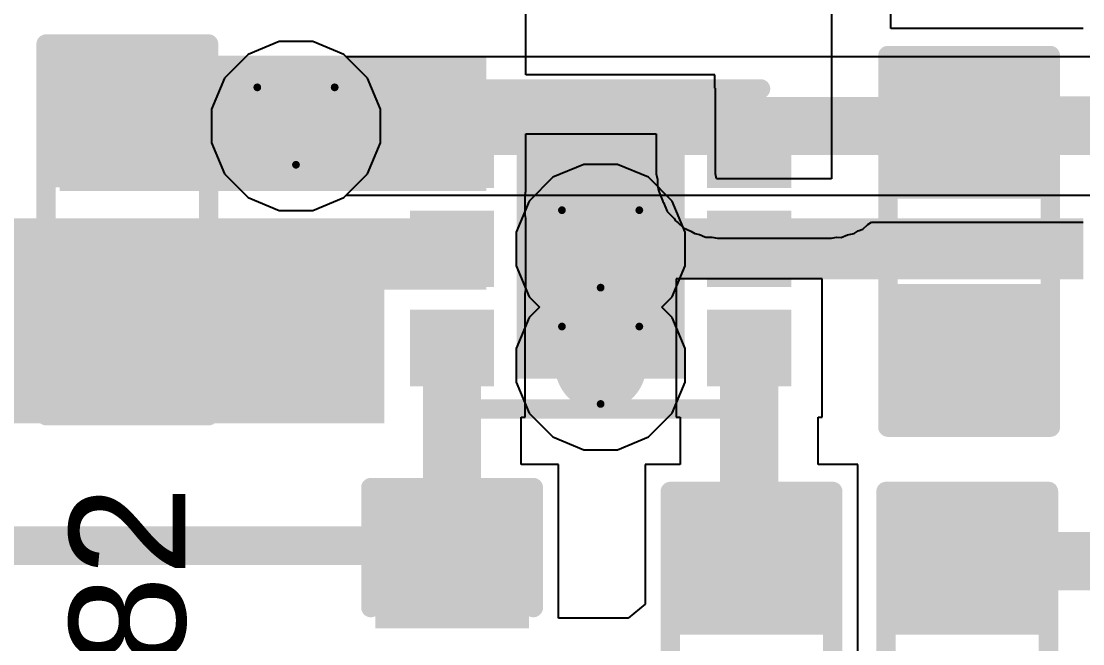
# Model space of a CAD drawing. Header units: inches. Extents: x 0 to 5359, y 0 to 5098.
# Drawn here: x 13.15 to 20.12, y 78.26 to 82.34 of the extents above; entities that cross this region are included whole.
import ezdxf

# ---------------------------------------------------------------- set-up
doc = ezdxf.new("R2010")
doc.units = ezdxf.units.IN
for name, color, linetype in [('Bottom Layer', 5, 'Continuous'), ('Drill Drawing', 1, 'Continuous'), ('Layer 1', 16, 'Continuous'), ('Layer 2', 76, 'Continuous'), ('Top Layer', 1, 'Continuous'), ('Top Overlay', 2, 'Continuous'), ('Top Paste', 8, 'Continuous'), ('Top Solder', 216, 'Continuous'), ('Via Holes', 16, 'Continuous')]:
    doc.layers.add(name, color=color, linetype=linetype)
doc.styles.add('Arial', font='', dxfattribs={"height": 0.2})
doc.styles.get('Arial').set_extended_font_data('Arial')

# ---------------------------------------------------------------- blocks, each defined once
blk = doc.blocks.new('WSON_6_EP_2_2__31')
at = {"layer": 'Top Layer'}
for points in [[(-0.7501, 0.85), (-0.7501, 0.45), (-1.2001, 0.45), (-1.2001, 0.85)], [(1.2001, 0.85), (1.2001, 0.45), (0.7501, 0.45), (0.7501, 0.85)], [(-0.5, 0.8), (0.5, 0.8), (0.5, -0.8), (-0.5, -0.8)], [(-0.7501, 0.2), (-0.7501, -0.2), (-1.2001, -0.2), (-1.2001, 0.2)], [(1.2001, 0.2), (1.2001, -0.2), (0.7501, -0.2), (0.7501, 0.2)], [(-0.7501, -0.45), (-0.7501, -0.85), (-1.2001, -0.85), (-1.2001, -0.45)], [(1.2001, -0.45), (1.2001, -0.85), (0.7501, -0.85), (0.7501, -0.45)]]:
    blk.add_hatch(color=1, dxfattribs=at).paths.add_polyline_path(points)
at = {"layer": 'Top Paste'}
for points in [[(-0.7501, 0.85), (-0.7501, 0.45), (-1.2001, 0.45), (-1.2001, 0.85)], [(1.2001, 0.85), (1.2001, 0.45), (0.7501, 0.45), (0.7501, 0.85)], [(-0.5, 0.8), (0.5, 0.8), (0.5, -0.8), (-0.5, -0.8)], [(-0.7501, 0.2), (-0.7501, -0.2), (-1.2001, -0.2), (-1.2001, 0.2)], [(1.2001, 0.2), (1.2001, -0.2), (0.7501, -0.2), (0.7501, 0.2)], [(-0.7501, -0.45), (-0.7501, -0.85), (-1.2001, -0.85), (-1.2001, -0.45)], [(1.2001, -0.45), (1.2001, -0.85), (0.7501, -0.85), (0.7501, -0.45)]]:
    blk.add_hatch(color=8, dxfattribs=at).paths.add_polyline_path(points)
at = {"layer": 'Top Solder'}
for points in [[(-0.6993, 0.9008), (-0.6993, 0.3992), (-1.2509, 0.3992), (-1.2509, 0.9008)], [(-0.5508, 0.8508), (0.5508, 0.8508), (0.5508, -0.8508), (-0.5508, -0.8508)], [(1.2509, 0.9008), (1.2509, 0.3992), (0.6993, 0.3992), (0.6993, 0.9008)], [(-0.6993, 0.2508), (-0.6993, -0.2508), (-1.2509, -0.2508), (-1.2509, 0.2508)], [(1.2509, 0.2508), (1.2509, -0.2508), (0.6993, -0.2508), (0.6993, 0.2508)], [(-0.6993, -0.3992), (-0.6993, -0.9008), (-1.2509, -0.9008), (-1.2509, -0.3992)], [(1.2509, -0.3992), (1.2509, -0.9008), (0.6993, -0.9008), (0.6993, -0.3992)]]:
    blk.add_hatch(color=216, dxfattribs=at).paths.add_polyline_path(points)
at = {"layer": 'Top Overlay'}
for points in [[(-1.049, 1.05, 0.127, 0.127, 0), (1.05, 1.05, 0.127, 0.127, 0)], [(-1.4673, 0.5376, 0.127, 0.127, 0), (-1.4673, 0.7916, 0.127, 0.127, 0)], [(-1.4673, 0.7916, 0.127, 0.127, 0), (-1.3403, 0.6646, 0.127, 0.127, 0)], [(-1.4673, 0.5376, 0.127, 0.127, 0), (-1.3403, 0.6646, 0.127, 0.127, 0)], [(-1.049, -1.05, 0.127, 0.127, 0), (1.05, -1.05, 0.127, 0.127, 0)]]:
    blk.add_lwpolyline(points, format="xyseb", dxfattribs=at)
for points in [[(-1.0808, 1.05, 0.0635, 0.0635, 1), (-1.0173, 1.05, 0.0635, 0.0635, 1)], [(1.0183, 1.05, 0.0635, 0.0635, 1), (1.0818, 1.05, 0.0635, 0.0635, 1)], [(-1.499, 0.7916, 0.0635, 0.0635, 1), (-1.4355, 0.7916, 0.0635, 0.0635, 1)], [(-1.499, 0.7916, 0.0635, 0.0635, 1), (-1.4355, 0.7916, 0.0635, 0.0635, 1)], [(-1.372, 0.6646, 0.0635, 0.0635, 1), (-1.3085, 0.6646, 0.0635, 0.0635, 1)], [(-1.372, 0.6646, 0.0635, 0.0635, 1), (-1.3085, 0.6646, 0.0635, 0.0635, 1)], [(-1.499, 0.5376, 0.0635, 0.0635, 1), (-1.4355, 0.5376, 0.0635, 0.0635, 1)], [(-1.499, 0.5376, 0.0635, 0.0635, 1), (-1.4355, 0.5376, 0.0635, 0.0635, 1)], [(-1.0808, -1.05, 0.0635, 0.0635, 1), (-1.0173, -1.05, 0.0635, 0.0635, 1)], [(1.0183, -1.05, 0.0635, 0.0635, 1), (1.0818, -1.05, 0.0635, 0.0635, 1)]]:
    blk.add_lwpolyline(points, format="xyseb", close=True, dxfattribs=at)
blk = doc.blocks.new('R___0603_89')
at = {"layer": 'Top Layer'}
for points in [[(-0.381, 0.4445), (-0.381, -0.4445), (-1.143, -0.4445), (-1.143, 0.4445)], [(1.143, 0.4445), (1.143, -0.4445), (0.381, -0.4445), (0.381, 0.4445)]]:
    blk.add_hatch(color=1, dxfattribs=at).paths.add_polyline_path(points)
at = {"layer": 'Top Paste'}
for points in [[(-0.381, 0.4445), (-0.381, -0.4445), (-1.143, -0.4445), (-1.143, 0.4445)], [(1.143, 0.4445), (1.143, -0.4445), (0.381, -0.4445), (0.381, 0.4445)]]:
    blk.add_hatch(color=8, dxfattribs=at).paths.add_polyline_path(points)
at = {"layer": 'Top Solder'}
for points in [[(-0.2794, 0.5461), (-0.2794, -0.5461), (-1.2446, -0.5461), (-1.2446, 0.5461)], [(1.2446, 0.5461), (1.2446, -0.5461), (0.2794, -0.5461), (0.2794, 0.5461)]]:
    blk.add_hatch(color=216, dxfattribs=at).paths.add_polyline_path(points)
at = {"layer": 'Top Overlay'}
for points in [[(1.2192, 0.5334, 0.127, 0.127, 0), (-1.2192, 0.5334, 0.127, 0.127, 0)], [(-1.2192, -0.5334, 0.127, 0.127, 0), (-1.2192, 0.5334, 0.127, 0.127, 0)], [(1.2192, -0.5334, 0.127, 0.127, 0), (1.2192, 0.5334, 0.127, 0.127, 0)], [(1.2192, -0.5334, 0.127, 0.127, 0), (-1.2192, -0.5334, 0.127, 0.127, 0)]]:
    blk.add_lwpolyline(points, format="xyseb", dxfattribs=at)
for points in [[(-1.25095, 0.5334, 0.0635, 0.0635, 1), (-1.18745, 0.5334, 0.0635, 0.0635, 1)], [(-1.25095, 0.5334, 0.0635, 0.0635, 1), (-1.18745, 0.5334, 0.0635, 0.0635, 1)], [(1.18745, 0.5334, 0.0635, 0.0635, 1), (1.25095, 0.5334, 0.0635, 0.0635, 1)], [(1.18745, 0.5334, 0.0635, 0.0635, 1), (1.25095, 0.5334, 0.0635, 0.0635, 1)], [(-1.25095, -0.5334, 0.0635, 0.0635, 1), (-1.18745, -0.5334, 0.0635, 0.0635, 1)], [(-1.25095, -0.5334, 0.0635, 0.0635, 1), (-1.18745, -0.5334, 0.0635, 0.0635, 1)], [(1.18745, -0.5334, 0.0635, 0.0635, 1), (1.25095, -0.5334, 0.0635, 0.0635, 1)], [(1.18745, -0.5334, 0.0635, 0.0635, 1), (1.25095, -0.5334, 0.0635, 0.0635, 1)]]:
    blk.add_lwpolyline(points, format="xyseb", close=True, dxfattribs=at)
blk = doc.blocks.new('R___0603_90')
at = {"layer": 'Top Layer'}
for points in [[(-0.381, 0.4445), (-0.381, -0.4445), (-1.143, -0.4445), (-1.143, 0.4445)], [(1.143, 0.4445), (1.143, -0.4445), (0.381, -0.4445), (0.381, 0.4445)]]:
    blk.add_hatch(color=1, dxfattribs=at).paths.add_polyline_path(points)
at = {"layer": 'Top Paste'}
for points in [[(-0.381, 0.4445), (-0.381, -0.4445), (-1.143, -0.4445), (-1.143, 0.4445)], [(1.143, 0.4445), (1.143, -0.4445), (0.381, -0.4445), (0.381, 0.4445)]]:
    blk.add_hatch(color=8, dxfattribs=at).paths.add_polyline_path(points)
at = {"layer": 'Top Solder'}
for points in [[(-0.2794, 0.5461), (-0.2794, -0.5461), (-1.2446, -0.5461), (-1.2446, 0.5461)], [(1.2446, 0.5461), (1.2446, -0.5461), (0.2794, -0.5461), (0.2794, 0.5461)]]:
    blk.add_hatch(color=216, dxfattribs=at).paths.add_polyline_path(points)
at = {"layer": 'Top Overlay'}
for points in [[(-1.2192, 0.5334, 0.127, 0.127, 0), (-1.2192, -0.5334, 0.127, 0.127, 0)], [(-1.2192, 0.5334, 0.127, 0.127, 0), (1.2192, 0.5334, 0.127, 0.127, 0)], [(1.2192, 0.5334, 0.127, 0.127, 0), (1.2192, -0.5334, 0.127, 0.127, 0)], [(-1.2192, -0.5334, 0.127, 0.127, 0), (1.2192, -0.5334, 0.127, 0.127, 0)]]:
    blk.add_lwpolyline(points, format="xyseb", dxfattribs=at)
for points in [[(-1.25095, 0.5334, 0.0635, 0.0635, 1), (-1.18745, 0.5334, 0.0635, 0.0635, 1)], [(-1.25095, 0.5334, 0.0635, 0.0635, 1), (-1.18745, 0.5334, 0.0635, 0.0635, 1)], [(1.18745, 0.5334, 0.0635, 0.0635, 1), (1.25095, 0.5334, 0.0635, 0.0635, 1)], [(1.18745, 0.5334, 0.0635, 0.0635, 1), (1.25095, 0.5334, 0.0635, 0.0635, 1)], [(-1.25095, -0.5334, 0.0635, 0.0635, 1), (-1.18745, -0.5334, 0.0635, 0.0635, 1)], [(-1.25095, -0.5334, 0.0635, 0.0635, 1), (-1.18745, -0.5334, 0.0635, 0.0635, 1)], [(1.18745, -0.5334, 0.0635, 0.0635, 1), (1.25095, -0.5334, 0.0635, 0.0635, 1)], [(1.18745, -0.5334, 0.0635, 0.0635, 1), (1.25095, -0.5334, 0.0635, 0.0635, 1)]]:
    blk.add_lwpolyline(points, format="xyseb", close=True, dxfattribs=at)
blk = doc.blocks.new('R___0603_91')
at = {"layer": 'Top Layer'}
for points in [[(-0.381, 0.4445), (-0.381, -0.4445), (-1.143, -0.4445), (-1.143, 0.4445)], [(1.143, 0.4445), (1.143, -0.4445), (0.381, -0.4445), (0.381, 0.4445)]]:
    blk.add_hatch(color=1, dxfattribs=at).paths.add_polyline_path(points)
at = {"layer": 'Top Paste'}
for points in [[(-0.381, 0.4445), (-0.381, -0.4445), (-1.143, -0.4445), (-1.143, 0.4445)], [(1.143, 0.4445), (1.143, -0.4445), (0.381, -0.4445), (0.381, 0.4445)]]:
    blk.add_hatch(color=8, dxfattribs=at).paths.add_polyline_path(points)
at = {"layer": 'Top Solder'}
for points in [[(-0.2794, 0.5461), (-0.2794, -0.5461), (-1.2446, -0.5461), (-1.2446, 0.5461)], [(1.2446, 0.5461), (1.2446, -0.5461), (0.2794, -0.5461), (0.2794, 0.5461)]]:
    blk.add_hatch(color=216, dxfattribs=at).paths.add_polyline_path(points)
at = {"layer": 'Top Overlay'}
for points in [[(1.2192, 0.5334, 0.127, 0.127, 0), (-1.2192, 0.5334, 0.127, 0.127, 0)], [(-1.2192, -0.5334, 0.127, 0.127, 0), (-1.2192, 0.5334, 0.127, 0.127, 0)], [(1.2192, -0.5334, 0.127, 0.127, 0), (1.2192, 0.5334, 0.127, 0.127, 0)], [(1.2192, -0.5334, 0.127, 0.127, 0), (-1.2192, -0.5334, 0.127, 0.127, 0)]]:
    blk.add_lwpolyline(points, format="xyseb", dxfattribs=at)
for points in [[(-1.25095, 0.5334, 0.0635, 0.0635, 1), (-1.18745, 0.5334, 0.0635, 0.0635, 1)], [(-1.25095, 0.5334, 0.0635, 0.0635, 1), (-1.18745, 0.5334, 0.0635, 0.0635, 1)], [(1.18745, 0.5334, 0.0635, 0.0635, 1), (1.25095, 0.5334, 0.0635, 0.0635, 1)], [(1.18745, 0.5334, 0.0635, 0.0635, 1), (1.25095, 0.5334, 0.0635, 0.0635, 1)], [(-1.25095, -0.5334, 0.0635, 0.0635, 1), (-1.18745, -0.5334, 0.0635, 0.0635, 1)], [(-1.25095, -0.5334, 0.0635, 0.0635, 1), (-1.18745, -0.5334, 0.0635, 0.0635, 1)], [(1.18745, -0.5334, 0.0635, 0.0635, 1), (1.25095, -0.5334, 0.0635, 0.0635, 1)], [(1.18745, -0.5334, 0.0635, 0.0635, 1), (1.25095, -0.5334, 0.0635, 0.0635, 1)]]:
    blk.add_lwpolyline(points, format="xyseb", close=True, dxfattribs=at)
blk = doc.blocks.new('R___0603_93')
at = {"layer": 'Top Layer'}
for points in [[(-0.381, 0.4445), (-0.381, -0.4445), (-1.143, -0.4445), (-1.143, 0.4445)], [(1.143, 0.4445), (1.143, -0.4445), (0.381, -0.4445), (0.381, 0.4445)]]:
    blk.add_hatch(color=1, dxfattribs=at).paths.add_polyline_path(points)
at = {"layer": 'Top Paste'}
for points in [[(-0.381, 0.4445), (-0.381, -0.4445), (-1.143, -0.4445), (-1.143, 0.4445)], [(1.143, 0.4445), (1.143, -0.4445), (0.381, -0.4445), (0.381, 0.4445)]]:
    blk.add_hatch(color=8, dxfattribs=at).paths.add_polyline_path(points)
at = {"layer": 'Top Solder'}
for points in [[(-0.2794, 0.5461), (-0.2794, -0.5461), (-1.2446, -0.5461), (-1.2446, 0.5461)], [(1.2446, 0.5461), (1.2446, -0.5461), (0.2794, -0.5461), (0.2794, 0.5461)]]:
    blk.add_hatch(color=216, dxfattribs=at).paths.add_polyline_path(points)
at = {"layer": 'Top Overlay'}
for points in [[(-1.2192, -0.5334, 0.127, 0.127, 0), (-1.2192, 0.5334, 0.127, 0.127, 0)], [(1.2192, 0.5334, 0.127, 0.127, 0), (-1.2192, 0.5334, 0.127, 0.127, 0)], [(1.2192, -0.5334, 0.127, 0.127, 0), (1.2192, 0.5334, 0.127, 0.127, 0)], [(1.2192, -0.5334, 0.127, 0.127, 0), (-1.2192, -0.5334, 0.127, 0.127, 0)]]:
    blk.add_lwpolyline(points, format="xyseb", dxfattribs=at)
for points in [[(-1.25095, 0.5334, 0.0635, 0.0635, 1), (-1.18745, 0.5334, 0.0635, 0.0635, 1)], [(-1.25095, 0.5334, 0.0635, 0.0635, 1), (-1.18745, 0.5334, 0.0635, 0.0635, 1)], [(1.18745, 0.5334, 0.0635, 0.0635, 1), (1.25095, 0.5334, 0.0635, 0.0635, 1)], [(1.18745, 0.5334, 0.0635, 0.0635, 1), (1.25095, 0.5334, 0.0635, 0.0635, 1)], [(-1.25095, -0.5334, 0.0635, 0.0635, 1), (-1.18745, -0.5334, 0.0635, 0.0635, 1)], [(-1.25095, -0.5334, 0.0635, 0.0635, 1), (-1.18745, -0.5334, 0.0635, 0.0635, 1)], [(1.18745, -0.5334, 0.0635, 0.0635, 1), (1.25095, -0.5334, 0.0635, 0.0635, 1)], [(1.18745, -0.5334, 0.0635, 0.0635, 1), (1.25095, -0.5334, 0.0635, 0.0635, 1)]]:
    blk.add_lwpolyline(points, format="xyseb", close=True, dxfattribs=at)
blk = doc.blocks.new('C___0603_268')
at = {"layer": 'Top Layer'}
for points in [[(-0.381, 0.4445), (-0.381, -0.4445), (-1.143, -0.4445), (-1.143, 0.4445)], [(1.143, 0.4445), (1.143, -0.4445), (0.381, -0.4445), (0.381, 0.4445)]]:
    blk.add_hatch(color=1, dxfattribs=at).paths.add_polyline_path(points)
at = {"layer": 'Top Paste'}
for points in [[(-0.381, 0.4445), (-0.381, -0.4445), (-1.143, -0.4445), (-1.143, 0.4445)], [(1.143, 0.4445), (1.143, -0.4445), (0.381, -0.4445), (0.381, 0.4445)]]:
    blk.add_hatch(color=8, dxfattribs=at).paths.add_polyline_path(points)
at = {"layer": 'Top Solder'}
for points in [[(-0.321, 0.5045), (-0.321, -0.5045), (-1.203, -0.5045), (-1.203, 0.5045)], [(1.203, 0.5045), (1.203, -0.5045), (0.321, -0.5045), (0.321, 0.5045)]]:
    blk.add_hatch(color=216, dxfattribs=at).paths.add_polyline_path(points)
at = {"layer": 'Top Overlay'}
for points in [[(-1.2446, 0.5334, 0.127, 0.127, 0), (-0.4572, 0.5334, 0.127, 0.127, 0)], [(-1.2446, 0.5334, 0.127, 0.127, 0), (-1.2446, -0.5334, 0.127, 0.127, 0)], [(0.4572, 0.5334, 0.127, 0.127, 0), (1.2446, 0.5334, 0.127, 0.127, 0)], [(1.2446, 0.5334, 0.127, 0.127, 0), (1.2446, -0.5334, 0.127, 0.127, 0)], [(-1.2446, -0.5334, 0.127, 0.127, 0), (-0.4572, -0.5334, 0.127, 0.127, 0)], [(0.4572, -0.5334, 0.127, 0.127, 0), (1.2446, -0.5334, 0.127, 0.127, 0)]]:
    blk.add_lwpolyline(points, format="xyseb", dxfattribs=at)
for points in [[(-1.2764, 0.5334, 0.0635, 0.0635, 1), (-1.2128, 0.5334, 0.0635, 0.0635, 1)], [(-1.2764, 0.5334, 0.0635, 0.0635, 1), (-1.2128, 0.5334, 0.0635, 0.0635, 1)], [(-0.4889, 0.5334, 0.0635, 0.0635, 1), (-0.4254, 0.5334, 0.0635, 0.0635, 1)], [(0.4254, 0.5334, 0.0635, 0.0635, 1), (0.4889, 0.5334, 0.0635, 0.0635, 1)], [(1.2128, 0.5334, 0.0635, 0.0635, 1), (1.2764, 0.5334, 0.0635, 0.0635, 1)], [(1.2128, 0.5334, 0.0635, 0.0635, 1), (1.2764, 0.5334, 0.0635, 0.0635, 1)], [(-1.2764, -0.5334, 0.0635, 0.0635, 1), (-1.2128, -0.5334, 0.0635, 0.0635, 1)], [(-1.2764, -0.5334, 0.0635, 0.0635, 1), (-1.2128, -0.5334, 0.0635, 0.0635, 1)], [(-0.4889, -0.5334, 0.0635, 0.0635, 1), (-0.4254, -0.5334, 0.0635, 0.0635, 1)], [(0.4254, -0.5334, 0.0635, 0.0635, 1), (0.4889, -0.5334, 0.0635, 0.0635, 1)], [(1.2128, -0.5334, 0.0635, 0.0635, 1), (1.2764, -0.5334, 0.0635, 0.0635, 1)], [(1.2128, -0.5334, 0.0635, 0.0635, 1), (1.2764, -0.5334, 0.0635, 0.0635, 1)]]:
    blk.add_lwpolyline(points, format="xyseb", close=True, dxfattribs=at)

msp = doc.modelspace()

# ---------------------------------------------------------------- hatches: boundary and pattern name
at = {"layer": 'Bottom Layer'}
h = msp.add_hatch(color=5, dxfattribs=at)
edge = h.paths.add_edge_path()
edge.add_arc((14.95, 81.6561), 0.3, 0, 360)
h = msp.add_hatch(color=5, dxfattribs=at)
edge = h.paths.add_edge_path()
edge.add_arc((16.95, 80.85), 0.3, 0, 360)
h = msp.add_hatch(color=5, dxfattribs=at)
edge = h.paths.add_edge_path()
edge.add_arc((16.95, 80.0867), 0.3, 0, 360)
at = {"layer": 'Layer 1'}
h = msp.add_hatch(color=16, dxfattribs=at)
edge = h.paths.add_edge_path()
edge.add_arc((14.95, 81.6561), 0.3, 0, 360)
h = msp.add_hatch(color=16, dxfattribs=at)
edge = h.paths.add_edge_path()
edge.add_arc((16.95, 80.85), 0.3, 0, 360)
h = msp.add_hatch(color=16, dxfattribs=at)
edge = h.paths.add_edge_path()
edge.add_arc((16.95, 80.0867), 0.3, 0, 360)
at = {"layer": 'Layer 2'}
h = msp.add_hatch(color=76, dxfattribs=at)
edge = h.paths.add_edge_path()
edge.add_arc((14.95, 81.6561), 0.3, 0, 360)
h = msp.add_hatch(color=76, dxfattribs=at)
edge = h.paths.add_edge_path()
edge.add_arc((16.95, 80.85), 0.3, 0, 360)
h = msp.add_hatch(color=76, dxfattribs=at)
edge = h.paths.add_edge_path()
edge.add_arc((16.95, 80.0867), 0.3, 0, 360)
at = {"layer": 'Top Layer'}
for points in [[(13.3985, 81.2292), (16.1999, 81.2292), (16.1999, 82.1187), (13.3985, 82.1187)], [(9.5, 79.7052), (15.5304, 79.7052), (15.5304, 81.0482), (9.5, 81.0482)], [(11.9669, 80.65), (16.1999, 80.65), (16.1999, 81.05), (11.9669, 81.05)], [(14.6706, 80.5828), (16.1999, 80.5828), (16.1999, 81.05), (14.6706, 81.05)], [(16.95, 80.65), (20.1179, 80.65), (20.1179, 81.05), (16.95, 81.05)]]:
    msp.add_hatch(color=1, dxfattribs=at).paths.add_polyline_path(points)
h = msp.add_hatch(color=1, dxfattribs=at)
edge = h.paths.add_edge_path()
edge.add_arc((14.95, 81.6561), 0.3, 0, 360)
h = msp.add_hatch(color=1, dxfattribs=at)
edge = h.paths.add_edge_path()
edge.add_arc((16.95, 80.85), 0.3, 0, 360)
h = msp.add_hatch(color=1, dxfattribs=at)
edge = h.paths.add_edge_path()
edge.add_arc((16.95, 80.0867), 0.3, 0, 360)
at = {"layer": 'Via Holes'}
h = msp.add_hatch(color=7, dxfattribs=at)
edge = h.paths.add_edge_path()
edge.add_arc((14.95, 81.6561), 0.15, 0, 360)
h = msp.add_hatch(color=7, dxfattribs=at)
edge = h.paths.add_edge_path()
edge.add_arc((16.95, 80.85), 0.15, 0, 360)
h = msp.add_hatch(color=7, dxfattribs=at)
edge = h.paths.add_edge_path()
edge.add_arc((16.95, 80.0867), 0.15, 0, 360)

# ---------------------------------------------------------------- linework, layer by layer
at = {"layer": 'Bottom Layer'}
for p, q in [((14.8398, 82.2101), (14.6362, 82.1258)), ((15.0602, 82.2101), (14.8398, 82.2101)), ((15.2638, 82.1258), (15.0602, 82.2101)), ((14.6362, 82.1258), (14.4803, 81.97)), ((15.2803, 82.1094), (15.2638, 82.1258)), ((21.5137, 82.1094), (15.2803, 82.1094)), ((14.4803, 81.97), (14.396, 81.7663)), ((14.396, 81.7663), (14.396, 81.5459)), ((14.396, 81.5459), (14.4803, 81.3423)), ((14.4803, 81.3423), (14.6362, 81.1865)), ((14.6362, 81.1865), (14.8398, 81.1021)), ((15.0602, 81.1021), (15.2638, 81.1865)), ((15.2638, 81.1865), (15.2803, 81.2029)), ((15.2803, 81.2029), (21.5137, 81.2029)), ((14.8398, 81.1021), (15.0602, 81.1021))]:
    msp.add_line(p, q, dxfattribs=at)
for points in [[(14.96, 81.6561, 0.381, 0.381, 0), (21.834, 81.6561, 0.381, 0.381, 0)], [(14.95, 81.6053, 0.1778, 0.1778, 0), (14.96, 81.5953, 0.1778, 0.1778, 0)]]:
    msp.add_lwpolyline(points, format="xyseb", dxfattribs=at)
for points in [[(14.8648, 81.6561, 0.1905, 0.1905, 1), (15.0553, 81.6561, 0.1905, 0.1905, 1)], [(14.9056, 81.6053, 0.0889, 0.0889, 1), (14.9945, 81.6053, 0.0889, 0.0889, 1)], [(14.9156, 81.5953, 0.0889, 0.0889, 1), (15.0045, 81.5953, 0.0889, 0.0889, 1)]]:
    msp.add_lwpolyline(points, format="xyseb", close=True, dxfattribs=at)
at = {"layer": 'Drill Drawing'}
for points in [[(14.696, 81.9101, 0.0508, 0.0508, 0), (15.204, 81.9101, 0.0508, 0.0508, 0)], [(14.696, 81.9101, 0.0508, 0.0508, 0), (14.95, 81.4021, 0.0508, 0.0508, 0)], [(14.95, 81.4021, 0.0508, 0.0508, 0), (15.204, 81.9101, 0.0508, 0.0508, 0)], [(16.696, 81.104, 0.0508, 0.0508, 0), (17.204, 81.104, 0.0508, 0.0508, 0)], [(16.696, 81.104, 0.0508, 0.0508, 0), (16.95, 80.596, 0.0508, 0.0508, 0)], [(16.95, 80.596, 0.0508, 0.0508, 0), (17.204, 81.104, 0.0508, 0.0508, 0)], [(16.696, 80.3407, 0.0508, 0.0508, 0), (17.204, 80.3407, 0.0508, 0.0508, 0)], [(16.696, 80.3407, 0.0508, 0.0508, 0), (16.95, 79.8327, 0.0508, 0.0508, 0)], [(16.95, 79.8327, 0.0508, 0.0508, 0), (17.204, 80.3407, 0.0508, 0.0508, 0)]]:
    msp.add_lwpolyline(points, format="xyseb", dxfattribs=at)
for points in [[(14.6833, 81.9101, 0.0254, 0.0254, 1), (14.7087, 81.9101, 0.0254, 0.0254, 1)], [(14.6833, 81.9101, 0.0254, 0.0254, 1), (14.7087, 81.9101, 0.0254, 0.0254, 1)], [(15.1913, 81.9101, 0.0254, 0.0254, 1), (15.2167, 81.9101, 0.0254, 0.0254, 1)], [(15.1913, 81.9101, 0.0254, 0.0254, 1), (15.2167, 81.9101, 0.0254, 0.0254, 1)], [(14.9373, 81.4021, 0.0254, 0.0254, 1), (14.9627, 81.4021, 0.0254, 0.0254, 1)], [(14.9373, 81.4021, 0.0254, 0.0254, 1), (14.9627, 81.4021, 0.0254, 0.0254, 1)], [(16.6833, 81.104, 0.0254, 0.0254, 1), (16.7087, 81.104, 0.0254, 0.0254, 1)], [(16.6833, 81.104, 0.0254, 0.0254, 1), (16.7087, 81.104, 0.0254, 0.0254, 1)], [(17.1913, 81.104, 0.0254, 0.0254, 1), (17.2167, 81.104, 0.0254, 0.0254, 1)], [(17.1913, 81.104, 0.0254, 0.0254, 1), (17.2167, 81.104, 0.0254, 0.0254, 1)], [(16.9373, 80.596, 0.0254, 0.0254, 1), (16.9627, 80.596, 0.0254, 0.0254, 1)], [(16.9373, 80.596, 0.0254, 0.0254, 1), (16.9627, 80.596, 0.0254, 0.0254, 1)], [(16.6833, 80.3407, 0.0254, 0.0254, 1), (16.7087, 80.3407, 0.0254, 0.0254, 1)], [(16.6833, 80.3407, 0.0254, 0.0254, 1), (16.7087, 80.3407, 0.0254, 0.0254, 1)], [(17.1913, 80.3407, 0.0254, 0.0254, 1), (17.2167, 80.3407, 0.0254, 0.0254, 1)], [(17.1913, 80.3407, 0.0254, 0.0254, 1), (17.2167, 80.3407, 0.0254, 0.0254, 1)], [(16.9373, 79.8327, 0.0254, 0.0254, 1), (16.9627, 79.8327, 0.0254, 0.0254, 1)], [(16.9373, 79.8327, 0.0254, 0.0254, 1), (16.9627, 79.8327, 0.0254, 0.0254, 1)]]:
    msp.add_lwpolyline(points, format="xyseb", close=True, dxfattribs=at)
at = {"layer": 'Layer 1'}
for p, q in [((14.8398, 82.2101), (14.6362, 82.1258)), ((15.0602, 82.2101), (14.8398, 82.2101)), ((15.2638, 82.1258), (15.0602, 82.2101)), ((14.6362, 82.1258), (14.4803, 81.97)), ((15.4197, 81.97), (15.2638, 82.1258)), ((14.4803, 81.97), (14.396, 81.7663)), ((15.504, 81.7663), (15.4197, 81.97)), ((14.396, 81.7663), (14.396, 81.5459)), ((15.504, 81.5459), (15.504, 81.7663)), ((14.396, 81.5459), (14.4803, 81.3423)), ((15.4197, 81.3423), (15.504, 81.5459)), ((14.4803, 81.3423), (14.6362, 81.1865)), ((15.2638, 81.1865), (15.4197, 81.3423)), ((14.6362, 81.1865), (14.8398, 81.1021)), ((15.0602, 81.1021), (15.2638, 81.1865)), ((14.8398, 81.1021), (15.0602, 81.1021))]:
    msp.add_line(p, q, dxfattribs=at)
at = {"layer": 'Layer 2'}
for p, q in [((14.8398, 82.2101), (14.6362, 82.1258)), ((15.0602, 82.2101), (14.8398, 82.2101)), ((15.2638, 82.1258), (15.0602, 82.2101)), ((14.6362, 82.1258), (14.4803, 81.97)), ((15.4197, 81.97), (15.2638, 82.1258)), ((14.4803, 81.97), (14.396, 81.7663)), ((15.504, 81.7663), (15.4197, 81.97)), ((14.396, 81.7663), (14.396, 81.5459)), ((15.504, 81.5459), (15.504, 81.7663)), ((14.396, 81.5459), (14.4803, 81.3423)), ((15.4197, 81.3423), (15.504, 81.5459)), ((16.8398, 81.404), (16.6361, 81.3197)), ((17.0602, 81.404), (16.8398, 81.404)), ((17.2638, 81.3197), (17.0602, 81.404)), ((14.4803, 81.3423), (14.6362, 81.1865)), ((15.2638, 81.1865), (15.4197, 81.3423)), ((16.6361, 81.3197), (16.4803, 81.1639)), ((17.4196, 81.1639), (17.2638, 81.3197)), ((14.6362, 81.1865), (14.8398, 81.1021)), ((15.0602, 81.1021), (15.2638, 81.1865)), ((16.4803, 81.1639), (16.396, 80.9602)), ((17.504, 80.9602), (17.4196, 81.1639)), ((14.8398, 81.1021), (15.0602, 81.1021)), ((16.396, 80.9602), (16.396, 80.7398)), ((17.504, 80.7398), (17.504, 80.9602)), ((16.396, 80.7398), (16.4803, 80.5362)), ((17.4196, 80.5362), (17.504, 80.7398)), ((16.4803, 80.5362), (16.5481, 80.4684)), ((17.3518, 80.4684), (17.4196, 80.5362)), ((16.5481, 80.4684), (16.4803, 80.4005)), ((17.4196, 80.4005), (17.3518, 80.4684)), ((16.4803, 80.4005), (16.396, 80.1969)), ((17.504, 80.1969), (17.4196, 80.4005)), ((16.396, 80.1969), (16.396, 79.9765)), ((17.504, 79.9765), (17.504, 80.1969)), ((16.396, 79.9765), (16.4803, 79.7729)), ((17.4196, 79.7729), (17.504, 79.9765)), ((16.4803, 79.7729), (16.6361, 79.6171)), ((17.2638, 79.6171), (17.4196, 79.7729)), ((16.6361, 79.6171), (16.8398, 79.5327)), ((17.0602, 79.5327), (17.2638, 79.6171)), ((16.8398, 79.5327), (17.0602, 79.5327))]:
    msp.add_line(p, q, dxfattribs=at)
at = {"layer": 'Top Layer'}
for p, q in [((16.4593, 81.9925), (16.4593, 86.2821)), ((18.4658, 86.2528), (18.4658, 81.309)), ((18.8543, 82.2965), (18.8543, 86.2528)), ((20.0675, 82.2965), (18.8543, 82.2965)), ((20.1179, 82.2965), (20.0675, 82.2965)), ((20.0675, 82.2965), (20.0675, 82.2965)), ((17.7001, 81.9925), (16.4593, 81.9925)), ((17.7001, 81.904), (17.7001, 81.9925)), ((17.704, 81.904), (17.7001, 81.904)), ((17.704, 81.604), (17.704, 81.904)), ((16.4588, 81.6037), (16.4593, 81.604)), ((16.4588, 81.2292), (16.4588, 81.6037)), ((16.4593, 81.604), (17.3155, 81.604)), ((17.3155, 81.604), (17.3155, 81.3423)), ((17.704, 81.3423), (17.704, 81.604)), ((17.3155, 81.3423), (17.323, 81.3048)), ((17.7103, 81.3104), (17.704, 81.3423)), ((17.323, 81.3048), (17.323, 81.2665)), ((17.323, 81.2665), (17.3293, 81.2346)), ((17.7172, 81.309), (17.7103, 81.3104)), ((18.4658, 81.309), (17.7172, 81.309)), ((18.4658, 81.309), (18.4658, 81.309)), ((16.4539, 81.2042), (16.4588, 81.2292)), ((16.4539, 81.0751), (16.4539, 81.2042)), ((17.3293, 81.2346), (17.3293, 81.2346)), ((17.3293, 81.2346), (17.3293, 81.2346)), ((17.3293, 81.2346), (17.344, 81.1992)), ((17.344, 81.1992), (17.3451, 81.1936)), ((17.3451, 81.1936), (17.3482, 81.1889)), ((17.3482, 81.1889), (17.3567, 81.1685)), ((17.3567, 81.1685), (17.3583, 81.1604)), ((17.3583, 81.1604), (17.3629, 81.1535)), ((17.3629, 81.1535), (17.3873, 81.0946)), ((16.4588, 81.05), (16.4539, 81.0751)), ((16.4588, 80.5828), (16.4588, 81.05)), ((17.3873, 81.0946), (17.3873, 81.0946)), ((17.3873, 81.0946), (17.3873, 81.0945)), ((17.3873, 81.0945), (17.4324, 81.0495)), ((17.4324, 81.0495), (17.4425, 81.0343)), ((17.4425, 81.0343), (17.4577, 81.0242)), ((17.4577, 81.0242), (17.4945, 80.9874)), ((17.4945, 80.9874), (17.4945, 80.9874)), ((17.4945, 80.9874), (17.4945, 80.9874)), ((17.4945, 80.9874), (17.5426, 80.9675)), ((18.6414, 80.9681), (18.6717, 80.9796)), ((18.6717, 80.9796), (18.7038, 81.0098)), ((18.6717, 80.9796), (18.6717, 80.9796)), ((18.7038, 81.0098), (18.7288, 81.0265)), ((18.7288, 81.0265), (20.0675, 81.0265)), ((20.0675, 81.0265), (20.0675, 81.0265)), ((20.0675, 81.0265), (20.1179, 81.0265)), ((17.5426, 80.9675), (17.5685, 80.9501)), ((17.5685, 80.9501), (17.5992, 80.944)), ((17.5992, 80.944), (17.6345, 80.9294)), ((17.6345, 80.9294), (17.6345, 80.9294)), ((17.6345, 80.9294), (17.6346, 80.9294)), ((17.6346, 80.9294), (17.6415, 80.928)), ((17.6415, 80.928), (17.6797, 80.928)), ((17.6797, 80.928), (17.7172, 80.9206)), ((17.7172, 80.9206), (18.4658, 80.9206)), ((18.4658, 80.9206), (18.4976, 80.9269)), ((18.4976, 80.9269), (18.5299, 80.9259)), ((18.5299, 80.9259), (18.5712, 80.9415)), ((18.5712, 80.9415), (18.6144, 80.9501)), ((18.6144, 80.9501), (18.6414, 80.9681)), ((18.4041, 80.654), (17.4461, 80.654)), ((17.4461, 80.654), (17.4461, 79.746)), ((18.4041, 79.746), (18.4041, 80.654)), ((16.4539, 80.5578), (16.4588, 80.5828)), ((16.4539, 79.746), (16.4539, 80.5578)), ((16.4281, 79.4365), (16.4281, 79.746)), ((16.4281, 79.746), (16.4539, 79.746)), ((17.4461, 79.746), (17.4719, 79.746)), ((17.4719, 79.746), (17.4719, 79.4365)), ((18.3783, 79.4365), (18.3783, 79.746)), ((18.3783, 79.746), (18.4041, 79.746)), ((16.6734, 79.4365), (16.4281, 79.4365)), ((16.6734, 78.4279), (16.6734, 79.4365)), ((17.4719, 79.4365), (17.2422, 79.4365)), ((17.2422, 79.4365), (17.2422, 78.5188)), ((18.6392, 79.4365), (18.3783, 79.4365)), ((18.6392, 78.1665), (18.6392, 79.4365)), ((17.2422, 78.5188), (17.1315, 78.4279)), ((17.1315, 78.4279), (16.6734, 78.4279))]:
    msp.add_line(p, q, dxfattribs=at)
for points in [[(13.843, 81.5001, 0.3048, 0.3048, 0), (14.0165, 81.6736, 0.3048, 0.3048, 0)], [(14.0165, 81.6736, 0.3048, 0.3048, 0), (14.0824, 81.6078, 0.3048, 0.3048, 0)], [(19.369, 81.6615, 0.381, 0.381, 0), (20.8164, 81.6615, 0.381, 0.381, 0)], [(14.0824, 81.6078, 0.3048, 0.3048, 0), (14.9476, 81.6078, 0.3048, 0.3048, 0)], [(14.9476, 81.6078, 0.3048, 0.3048, 0), (14.95, 81.6053, 0.3048, 0.3048, 0)], [(14.95, 81.6053, 0.3048, 0.3048, 0), (15.0065, 81.5489, 0.3048, 0.3048, 0)], [(13.843, 81.6053, 0.1778, 0.1778, 0), (13.843, 81.6102, 0.1778, 0.1778, 0)], [(15.0065, 81.5489, 0.3048, 0.3048, 0), (15.1637, 81.5489, 0.3048, 0.3048, 0)], [(15.1637, 81.5489, 0.3048, 0.3048, 0), (15.2125, 81.5001, 0.3048, 0.3048, 0)], [(15.2125, 81.5001, 0.3048, 0.3048, 0), (15.9749, 81.5001, 0.3048, 0.3048, 0)], [(17.9251, 78.9031, 0.381, 0.381, 0), (17.9251, 80.2, 0.381, 0.381, 0)], [(15.9749, 78.9031, 0.381, 0.381, 0), (15.9749, 80.1338, 0.381, 0.381, 0)], [(6.7892, 78.9031, 0.254, 0.254, 0), (15.9749, 78.9031, 0.254, 0.254, 0)], [(19.3567, 78.8015, 0.381, 0.381, 0), (20.8164, 78.8015, 0.381, 0.381, 0)]]:
    msp.add_lwpolyline(points, format="xyseb", dxfattribs=at)
for points in [[(13.9403, 81.6736, 0.1524, 0.1524, 1), (14.0927, 81.6736, 0.1524, 0.1524, 1)], [(13.9403, 81.6736, 0.1524, 0.1524, 1), (14.0927, 81.6736, 0.1524, 0.1524, 1)], [(19.2737, 81.6615, 0.1905, 0.1905, 1), (19.4642, 81.6615, 0.1905, 0.1905, 1)], [(14.0062, 81.6078, 0.1524, 0.1524, 1), (14.1586, 81.6078, 0.1524, 0.1524, 1)], [(14.0062, 81.6078, 0.1524, 0.1524, 1), (14.1586, 81.6078, 0.1524, 0.1524, 1)], [(14.8714, 81.6078, 0.1524, 0.1524, 1), (15.0238, 81.6078, 0.1524, 0.1524, 1)], [(14.8714, 81.6078, 0.1524, 0.1524, 1), (15.0238, 81.6078, 0.1524, 0.1524, 1)], [(14.8738, 81.6053, 0.1524, 0.1524, 1), (15.0262, 81.6053, 0.1524, 0.1524, 1)], [(14.8738, 81.6053, 0.1524, 0.1524, 1), (15.0262, 81.6053, 0.1524, 0.1524, 1)], [(13.7986, 81.6102, 0.0889, 0.0889, 1), (13.8874, 81.6102, 0.0889, 0.0889, 1)], [(13.7986, 81.6053, 0.0889, 0.0889, 1), (13.8874, 81.6053, 0.0889, 0.0889, 1)], [(14.9303, 81.5489, 0.1524, 0.1524, 1), (15.0827, 81.5489, 0.1524, 0.1524, 1)], [(14.9303, 81.5489, 0.1524, 0.1524, 1), (15.0827, 81.5489, 0.1524, 0.1524, 1)], [(15.0875, 81.5489, 0.1524, 0.1524, 1), (15.2399, 81.5489, 0.1524, 0.1524, 1)], [(15.0875, 81.5489, 0.1524, 0.1524, 1), (15.2399, 81.5489, 0.1524, 0.1524, 1)], [(13.7668, 81.5001, 0.1524, 0.1524, 1), (13.9192, 81.5001, 0.1524, 0.1524, 1)], [(15.1363, 81.5001, 0.1524, 0.1524, 1), (15.2887, 81.5001, 0.1524, 0.1524, 1)], [(15.1363, 81.5001, 0.1524, 0.1524, 1), (15.2887, 81.5001, 0.1524, 0.1524, 1)], [(15.8987, 81.5001, 0.1524, 0.1524, 1), (16.0511, 81.5001, 0.1524, 0.1524, 1)], [(17.8298, 80.2, 0.1905, 0.1905, 1), (18.0203, 80.2, 0.1905, 0.1905, 1)], [(15.8796, 80.1338, 0.1905, 0.1905, 1), (16.0701, 80.1338, 0.1905, 0.1905, 1)], [(15.8796, 78.9031, 0.1905, 0.1905, 1), (16.0701, 78.9031, 0.1905, 0.1905, 1)], [(15.9114, 78.9031, 0.127, 0.127, 1), (16.0384, 78.9031, 0.127, 0.127, 1)], [(17.8298, 78.9031, 0.1905, 0.1905, 1), (18.0203, 78.9031, 0.1905, 0.1905, 1)], [(19.2615, 78.8015, 0.1905, 0.1905, 1), (19.452, 78.8015, 0.1905, 0.1905, 1)]]:
    msp.add_lwpolyline(points, format="xyseb", close=True, dxfattribs=at)

# ---------------------------------------------------------------- block references
for name, p, rotation in [('R___0603_93', (13.843, 80.9752), 270), ('R___0603_90', (19.369, 80.8995), 90), ('C___0603_268', (15.9749, 78.0395), 90), ('R___0603_91', (17.9407, 78.0395), 270), ('R___0603_89', (19.3567, 78.0395), 270)]:
    msp.add_blockref(name, p, dxfattribs=dict(rotation=rotation))
msp.add_blockref('WSON_6_EP_2_2__31', (16.95, 80.85))

# ---------------------------------------------------------------- texts
at = {"layer": 'Top Overlay', "style": 'Arial'}
msp.add_text('R82', height=0.762, rotation=90, dxfattribs=at).set_placement((14.2239, 77.3433))

doc.saveas('drawing.dxf')
